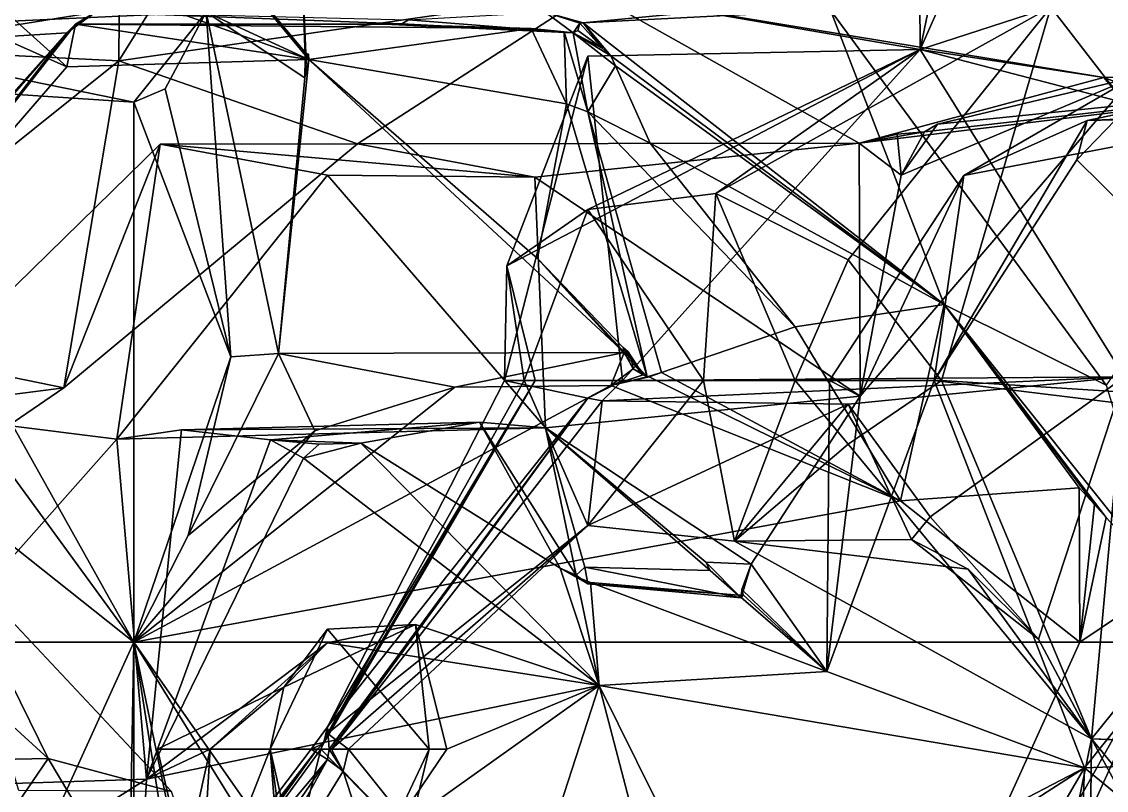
# Model space of a CAD drawing. Extents: x 290083 to 295691, y 4553739 to 4561622.
# Drawn here: x 294214.6 to 294267, y 4559421.6 to 4559458.8 of the extents above; entities that cross this region are included whole.
import ezdxf

# ---------------------------------------------------------------- set-up
doc = ezdxf.new("R2010")
doc.units = 0
doc.layers.add('Au_ppm_Pref_-_0_3', color=7, linetype='CONTINUOUS')

msp = doc.modelspace()

# ---------------------------------------------------------------- linework, layer by layer
at = {"layer": 'Au_ppm_Pref_-_0_3'}
for points in [[(294216.764, 4559468.509, 1909.6), (294203.204, 4559458.349, 1911.947), (294205.066, 4559477.45, 1906.59)], [(294208.914, 4559457.794, 1888.705), (294217.538, 4559476.889, 1888.367), (294218.141, 4559459.278, 1893.995)], [(294217.538, 4559476.889, 1888.367), (294208.914, 4559457.794, 1888.705), (294214.569, 4559461.315, 1882.599)], [(294266.082, 4559475.571, 1864.948), (294258.047, 4559457.473, 1864.958), (294257.948, 4559472.306, 1870.887)], [(294266.082, 4559475.571, 1864.948), (294260.394, 4559468.847, 1859.009), (294258.047, 4559457.473, 1864.958)], [(294219.269, 4559456.923, 1859.777), (294242.122, 4559460.228, 1858.923), (294229.363, 4559473.157, 1860.321)], [(294219.269, 4559456.923, 1859.777), (294229.363, 4559473.157, 1860.321), (294219.362, 4559469.909, 1866.119)], [(294258.047, 4559457.473, 1864.958), (294264.359, 4559459.524, 1872.239), (294257.948, 4559472.306, 1870.887)], [(294216.764, 4559471.068, 1902.593), (294208.349, 4559464.195, 1900.584), (294228.463, 4559456.983, 1901.056)], [(294216.764, 4559471.068, 1902.593), (294228.317, 4559457.294, 1901.12), (294228.221, 4559459.533, 1901.844)], [(294216.764, 4559471.068, 1902.593), (294228.463, 4559456.983, 1901.056), (294228.317, 4559457.294, 1901.12)], [(294219.269, 4559456.923, 1859.777), (294219.362, 4559469.909, 1866.119), (294205.394, 4559457.623, 1864.655)], [(294219.362, 4559469.909, 1866.119), (294210.869, 4559467.614, 1870.887), (294205.394, 4559457.623, 1864.655)], [(294258.047, 4559457.473, 1864.958), (294260.394, 4559468.847, 1859.009), (294242.122, 4559460.228, 1858.923)], [(294223.492, 4559459.278, 1907.99), (294203.204, 4559458.349, 1911.947), (294216.764, 4559468.509, 1909.6)], [(294216.764, 4559456.63, 1895.527), (294228.463, 4559456.983, 1901.056), (294208.349, 4559464.195, 1900.584)], [(294216.764, 4559456.63, 1895.527), (294208.349, 4559464.195, 1900.584), (294210.8, 4559459.278, 1897.456)], [(294219.269, 4559456.923, 1859.777), (294230.823, 4559452.912, 1853.404), (294242.122, 4559460.228, 1858.923)], [(294255.085, 4559452.944, 1853.503), (294242.122, 4559460.228, 1858.923), (294230.823, 4559452.912, 1853.404)], [(294258.047, 4559457.473, 1864.958), (294242.122, 4559460.228, 1858.923), (294266.928, 4559456.116, 1859.301)], [(294266.928, 4559456.116, 1859.301), (294242.122, 4559460.228, 1858.923), (294255.085, 4559452.944, 1853.503)], [(294267.049, 4559441.239, 1888.59), (294253.71, 4559459.375, 1888.442), (294280.169, 4559460.231, 1887.443)], [(294223.492, 4559459.278, 1907.99), (294228.203, 4559459.525, 1901.983), (294228.294, 4559457.061, 1901.291)], [(294228.294, 4559457.061, 1901.291), (294228.203, 4559459.525, 1901.983), (294228.221, 4559459.533, 1901.844)], [(294228.317, 4559457.294, 1901.12), (294228.294, 4559457.061, 1901.291), (294228.221, 4559459.533, 1901.844)], [(294241.741, 4559458.763, 1894.199), (294239.903, 4559459.278, 1893.674), (294250.479, 4559459.601, 1890.058)], [(294253.71, 4559459.375, 1888.442), (294241.741, 4559458.763, 1894.199), (294250.479, 4559459.601, 1890.058)], [(294241.741, 4559458.763, 1894.199), (294253.71, 4559459.375, 1888.442), (294259.209, 4559445.14, 1895.866)], [(294264.359, 4559459.524, 1872.239), (294258.047, 4559457.473, 1864.958), (294248.164, 4559450.507, 1870.887)], [(294264.359, 4559459.524, 1872.239), (294248.164, 4559450.507, 1870.887), (294254.561, 4559447.301, 1872.834)], [(294267.049, 4559441.239, 1888.59), (294259.209, 4559445.14, 1895.866), (294253.71, 4559459.375, 1888.442)], [(294264.359, 4559459.524, 1872.239), (294254.561, 4559447.301, 1872.834), (294259.075, 4559441.46, 1873.015)], [(294264.359, 4559459.524, 1872.239), (294259.075, 4559441.46, 1873.015), (294279.317, 4559440.177, 1873.055)], [(294264.359, 4559459.524, 1872.239), (294279.317, 4559440.177, 1873.055), (294292.248, 4559458.869, 1871.422)], [(294203.204, 4559458.349, 1911.947), (294223.492, 4559459.278, 1907.99), (294220, 4559454.925, 1909.151)], [(294204.486, 4559442.443, 1894.205), (294216.764, 4559456.63, 1895.527), (294210.8, 4559459.278, 1897.456)], [(294208.914, 4559457.794, 1888.705), (294218.141, 4559459.278, 1893.995), (294216.764, 4559458.285, 1894.314)], [(294218.141, 4559459.278, 1893.995), (294217.175, 4559458.696, 1894.645), (294216.764, 4559458.285, 1894.314)], [(294217.175, 4559458.696, 1894.645), (294218.141, 4559459.278, 1893.995), (294232.969, 4559458.715, 1894.588)], [(294232.969, 4559458.715, 1894.588), (294218.141, 4559459.278, 1893.995), (294233.294, 4559458.911, 1894.369)], [(294220, 4559454.925, 1909.151), (294223.492, 4559459.278, 1907.99), (294221.51, 4559455.567, 1908.791)], [(294221.51, 4559455.567, 1908.791), (294223.492, 4559459.278, 1907.99), (294224.695, 4559442.608, 1906.665)], [(294228.294, 4559457.061, 1901.291), (294228.269, 4559456.099, 1901.486), (294223.492, 4559459.278, 1907.99)], [(294228.269, 4559456.099, 1901.486), (294226.996, 4559442.764, 1905.551), (294223.492, 4559459.278, 1907.99)], [(294224.695, 4559442.608, 1906.665), (294223.492, 4559459.278, 1907.99), (294226.996, 4559442.764, 1905.551)], [(294233.294, 4559458.911, 1894.369), (294241.257, 4559458.28, 1894.645), (294232.969, 4559458.715, 1894.588)], [(294239.903, 4559459.278, 1893.674), (294241.257, 4559458.28, 1894.645), (294233.294, 4559458.911, 1894.369)], [(294239.903, 4559459.278, 1893.674), (294241.579, 4559458.743, 1894.286), (294241.257, 4559458.28, 1894.645)], [(294241.579, 4559458.743, 1894.286), (294239.903, 4559459.278, 1893.674), (294241.741, 4559458.763, 1894.199)], [(294204.829, 4559455.918, 1911.916), (294203.204, 4559458.349, 1911.947), (294220, 4559454.925, 1909.151)], [(294216.764, 4559458.285, 1894.314), (294217.175, 4559458.696, 1894.645), (294204.486, 4559442.443, 1894.205)], [(294204.486, 4559442.443, 1894.205), (294217.175, 4559458.696, 1894.645), (294216.764, 4559456.63, 1895.527)], [(294216.764, 4559456.63, 1895.527), (294217.175, 4559458.696, 1894.645), (294228.463, 4559456.983, 1901.056)], [(294232.119, 4559458.7, 1894.645), (294217.175, 4559458.696, 1894.645), (294232.969, 4559458.715, 1894.588)], [(294239.229, 4559458.48, 1895.474), (294217.175, 4559458.696, 1894.645), (294232.119, 4559458.7, 1894.645)], [(294228.463, 4559456.983, 1901.056), (294217.175, 4559458.696, 1894.645), (294239.229, 4559458.48, 1895.474)], [(294228.463, 4559456.983, 1901.056), (294239.229, 4559458.48, 1895.474), (294240.937, 4559454.852, 1896.564)], [(294232.969, 4559458.715, 1894.588), (294241.257, 4559458.28, 1894.645), (294232.119, 4559458.7, 1894.645)], [(294232.119, 4559458.7, 1894.645), (294240.813, 4559458.326, 1894.844), (294239.229, 4559458.48, 1895.474)], [(294241.257, 4559458.28, 1894.645), (294240.813, 4559458.326, 1894.844), (294232.119, 4559458.7, 1894.645)], [(294239.229, 4559458.48, 1895.474), (294240.813, 4559458.326, 1894.844), (294240.937, 4559454.852, 1896.564)], [(294240.937, 4559454.852, 1896.564), (294240.813, 4559458.326, 1894.844), (294241.962, 4559454.463, 1896.25)], [(294241.257, 4559458.28, 1894.645), (294241.962, 4559454.463, 1896.25), (294240.813, 4559458.326, 1894.844)], [(294241.579, 4559458.743, 1894.286), (294241.482, 4559458.389, 1894.575), (294241.257, 4559458.28, 1894.645)], [(294241.257, 4559458.28, 1894.645), (294241.482, 4559458.389, 1894.575), (294242.663, 4559457.529, 1894.645)], [(294241.579, 4559458.743, 1894.286), (294242.663, 4559457.529, 1894.645), (294241.482, 4559458.389, 1894.575)], [(294241.579, 4559458.743, 1894.286), (294241.741, 4559458.763, 1894.199), (294242.663, 4559457.529, 1894.645)], [(294242.663, 4559457.529, 1894.645), (294241.741, 4559458.763, 1894.199), (294243.084, 4559457.165, 1894.71)], [(294241.741, 4559458.763, 1894.199), (294259.209, 4559445.14, 1895.866), (294243.084, 4559457.165, 1894.71)], [(294205.932, 4559445.826, 1893.345), (294216.764, 4559458.285, 1894.314), (294204.486, 4559442.443, 1894.205)], [(294205.394, 4559445.591, 1893.077), (294216.764, 4559458.285, 1894.314), (294205.932, 4559445.826, 1893.345)], [(294208.914, 4559457.794, 1888.705), (294216.764, 4559458.285, 1894.314), (294205.394, 4559445.591, 1893.077)], [(294241.257, 4559458.28, 1894.645), (294243.084, 4559457.165, 1894.71), (294243.294, 4559456.687, 1894.88)], [(294241.257, 4559458.28, 1894.645), (294243.294, 4559456.687, 1894.88), (294241.962, 4559454.463, 1896.25)], [(294241.257, 4559458.28, 1894.645), (294242.663, 4559457.529, 1894.645), (294243.084, 4559457.165, 1894.71)], [(294203.002, 4559443.906, 1858.819), (294219.269, 4559456.923, 1859.777), (294205.394, 4559457.623, 1864.655)], [(294228.317, 4559457.294, 1901.12), (294228.269, 4559456.099, 1901.486), (294228.294, 4559457.061, 1901.291)], [(294228.317, 4559457.294, 1901.12), (294228.358, 4559457.031, 1901.202), (294228.269, 4559456.099, 1901.486)], [(294228.317, 4559457.294, 1901.12), (294228.463, 4559456.983, 1901.056), (294228.446, 4559457.245, 1901.139)], [(294228.317, 4559457.294, 1901.12), (294228.446, 4559457.245, 1901.139), (294228.358, 4559457.031, 1901.202)], [(294258.047, 4559457.473, 1864.958), (294238.038, 4559447.009, 1864.948), (294241.962, 4559449.728, 1867.704)], [(294258.047, 4559457.473, 1864.958), (294241.962, 4559457.142, 1859.721), (294238.038, 4559447.009, 1864.948)], [(294248.164, 4559450.507, 1870.887), (294258.047, 4559457.473, 1864.958), (294241.962, 4559449.728, 1867.704)], [(294258.047, 4559457.473, 1864.958), (294243.647, 4559441.46, 1864.154), (294241.962, 4559457.142, 1859.721)], [(294258.047, 4559457.473, 1864.958), (294267.922, 4559441.638, 1866.114), (294243.647, 4559441.46, 1864.154)], [(294267.922, 4559441.638, 1866.114), (294258.047, 4559457.473, 1864.958), (294275.303, 4559452.975, 1864.948)], [(294275.303, 4559452.975, 1864.948), (294258.047, 4559457.473, 1864.958), (294266.928, 4559456.116, 1859.301)], [(294219.269, 4559456.923, 1859.777), (294203.002, 4559443.906, 1858.819), (294216.612, 4559441.117, 1853.231)], [(294219.269, 4559456.923, 1859.777), (294216.612, 4559441.117, 1853.231), (294230.823, 4559452.912, 1853.404)], [(294228.463, 4559456.983, 1901.056), (294226.996, 4559442.764, 1905.551), (294228.269, 4559456.099, 1901.486)], [(294228.463, 4559456.983, 1901.056), (294243.716, 4559442.813, 1901.476), (294226.996, 4559442.764, 1905.551)], [(294228.463, 4559456.983, 1901.056), (294228.269, 4559456.099, 1901.486), (294228.358, 4559457.031, 1901.202)], [(294228.463, 4559456.983, 1901.056), (294228.358, 4559457.031, 1901.202), (294228.446, 4559457.245, 1901.139)], [(294228.463, 4559456.983, 1901.056), (294240.937, 4559454.852, 1896.564), (294239.531, 4559447.357, 1901.025)], [(294228.463, 4559456.983, 1901.056), (294239.531, 4559447.357, 1901.025), (294243.716, 4559442.813, 1901.476)], [(294238.038, 4559447.009, 1864.948), (294241.962, 4559457.142, 1859.721), (294237.929, 4559441.46, 1863.047)], [(294241.962, 4559457.142, 1859.721), (294243.647, 4559441.46, 1864.154), (294237.929, 4559441.46, 1863.047)], [(294259.209, 4559445.14, 1895.866), (294243.294, 4559456.687, 1894.88), (294243.084, 4559457.165, 1894.71)], [(294243.294, 4559456.687, 1894.88), (294244.973, 4559452.945, 1896.206), (294241.962, 4559454.463, 1896.25)], [(294259.209, 4559445.14, 1895.866), (294244.973, 4559452.945, 1896.206), (294243.294, 4559456.687, 1894.88)], [(294283.431, 4559456.355, 1853.069), (294255.085, 4559452.944, 1853.503), (294258.255, 4559453.482, 1852.854)], [(294255.085, 4559452.944, 1853.503), (294283.431, 4559456.355, 1853.069), (294266.928, 4559456.116, 1859.301)], [(294283.431, 4559456.355, 1853.069), (294258.255, 4559453.482, 1852.854), (294258.88, 4559453.854, 1851.698)], [(294283.431, 4559456.355, 1853.069), (294258.88, 4559453.854, 1851.698), (294268.34, 4559456.123, 1847.196)], [(294283.431, 4559456.355, 1853.069), (294279.894, 4559440.758, 1859.015), (294266.928, 4559456.116, 1859.301)], [(294204.829, 4559455.918, 1911.916), (294220, 4559428.816, 1906.658), (294200.749, 4559455.182, 1912.564)], [(294220, 4559454.925, 1909.151), (294220, 4559428.816, 1906.658), (294204.829, 4559455.918, 1911.916)], [(294257.115, 4559451.393, 1851.458), (294255.146, 4559440.708, 1846.985), (294268.34, 4559456.123, 1847.196)], [(294260.148, 4559451.377, 1841.191), (294268.34, 4559456.123, 1847.196), (294255.146, 4559440.708, 1846.985)], [(294258.88, 4559453.854, 1851.698), (294257.115, 4559451.393, 1851.458), (294268.34, 4559456.123, 1847.196)], [(294260.148, 4559451.377, 1841.191), (294276.373, 4559454.488, 1841.191), (294268.34, 4559456.123, 1847.196)], [(294266.928, 4559456.116, 1859.301), (294279.894, 4559440.758, 1859.015), (294275.303, 4559452.975, 1864.948)], [(294220, 4559428.816, 1906.658), (294191.204, 4559451.671, 1913.909), (294200.749, 4559455.182, 1912.564)], [(294221.51, 4559455.567, 1908.791), (294224.695, 4559442.608, 1906.665), (294220, 4559454.925, 1909.151)], [(294224.695, 4559442.608, 1906.665), (294220, 4559428.816, 1906.658), (294220, 4559454.925, 1909.151)], [(294239.531, 4559447.357, 1901.025), (294240.937, 4559454.852, 1896.564), (294244.838, 4559441.642, 1901.252)], [(294240.937, 4559454.852, 1896.564), (294241.962, 4559454.463, 1896.25), (294244.838, 4559441.642, 1901.252)], [(294245.525, 4559441.845, 1900.999), (294241.962, 4559454.463, 1896.25), (294251.999, 4559444.057, 1898.477)], [(294241.962, 4559454.463, 1896.25), (294244.973, 4559452.945, 1896.206), (294251.999, 4559444.057, 1898.477)], [(294241.962, 4559454.463, 1896.25), (294245.525, 4559441.845, 1900.999), (294244.838, 4559441.642, 1901.252)], [(294276.373, 4559454.488, 1841.191), (294260.148, 4559451.377, 1841.191), (294266.114, 4559454.044, 1837.489)], [(294268.346, 4559454.509, 1837.4), (294276.373, 4559454.488, 1841.191), (294266.114, 4559454.044, 1837.489)], [(294266.114, 4559454.044, 1837.489), (294267.498, 4559454.068, 1836.829), (294268.346, 4559454.509, 1837.4)], [(294257.115, 4559451.393, 1851.458), (294258.88, 4559453.854, 1851.698), (294258.255, 4559453.482, 1852.854)], [(294266.114, 4559454.044, 1837.489), (294258.717, 4559441.46, 1837.211), (294265.627, 4559452.142, 1836.907)], [(294260.148, 4559451.377, 1841.191), (294258.717, 4559441.46, 1837.211), (294266.114, 4559454.044, 1837.489)], [(294267.498, 4559454.068, 1836.829), (294265.627, 4559452.142, 1836.907), (294278.96, 4559438.982, 1836.454)], [(294267.498, 4559454.068, 1836.829), (294266.114, 4559454.044, 1837.489), (294265.627, 4559452.142, 1836.907)], [(294258.255, 4559453.482, 1852.854), (294255.085, 4559452.944, 1853.503), (294256.923, 4559453.385, 1852.629)], [(294255.085, 4559452.944, 1853.503), (294257.115, 4559451.393, 1851.458), (294256.923, 4559453.385, 1852.629)], [(294258.255, 4559453.482, 1852.854), (294256.923, 4559453.385, 1852.629), (294257.115, 4559451.393, 1851.458)], [(294208.098, 4559440.009, 1847.13), (294221.279, 4559452.892, 1847.13), (294216.612, 4559441.117, 1853.231)], [(294221.279, 4559452.892, 1847.13), (294208.098, 4559440.009, 1847.13), (294219.17, 4559438.633, 1842.543)], [(294221.279, 4559452.892, 1847.13), (294230.823, 4559452.912, 1853.404), (294216.612, 4559441.117, 1853.231)], [(294221.279, 4559452.892, 1847.13), (294219.17, 4559438.633, 1842.543), (294229.363, 4559451.388, 1843.821)], [(294221.279, 4559452.892, 1847.13), (294239.394, 4559451.293, 1848.581), (294230.823, 4559452.912, 1853.404)], [(294239.394, 4559451.293, 1848.581), (294221.279, 4559452.892, 1847.13), (294229.363, 4559451.388, 1843.821)], [(294255.085, 4559452.944, 1853.503), (294230.823, 4559452.912, 1853.404), (294239.394, 4559451.293, 1848.581)], [(294255.085, 4559452.944, 1853.503), (294239.394, 4559451.293, 1848.581), (294255.146, 4559440.708, 1846.985)], [(294259.209, 4559445.14, 1895.866), (294251.999, 4559444.057, 1898.477), (294244.973, 4559452.945, 1896.206)], [(294255.085, 4559452.944, 1853.503), (294255.146, 4559440.708, 1846.985), (294257.115, 4559451.393, 1851.458)], [(294265.627, 4559452.142, 1836.907), (294258.717, 4559441.46, 1837.211), (294278.96, 4559438.982, 1836.454)], [(294170, 4559428.816, 1916.379), (294191.204, 4559451.671, 1913.909), (294220, 4559428.816, 1906.658)], [(294229.363, 4559451.388, 1843.821), (294219.17, 4559438.633, 1842.543), (294239.913, 4559439.174, 1842.32)], [(294239.394, 4559451.293, 1848.581), (294229.363, 4559451.388, 1843.821), (294239.913, 4559439.174, 1842.32)], [(294255.146, 4559440.708, 1846.985), (294239.394, 4559451.293, 1848.581), (294239.913, 4559439.174, 1842.32)], [(294253.655, 4559441.46, 1841.191), (294260.148, 4559451.377, 1841.191), (294255.146, 4559440.708, 1846.985)], [(294260.148, 4559451.377, 1841.191), (294253.655, 4559441.46, 1841.191), (294258.717, 4559441.46, 1837.211)], [(294241.962, 4559449.728, 1867.704), (294247.554, 4559441.46, 1870.887), (294248.164, 4559450.507, 1870.887)], [(294248.164, 4559450.507, 1870.887), (294247.554, 4559441.46, 1870.887), (294251.989, 4559441.46, 1872.1)], [(294248.164, 4559450.507, 1870.887), (294251.989, 4559441.46, 1872.1), (294254.561, 4559447.301, 1872.834)], [(294238.038, 4559447.009, 1864.948), (294238.883, 4559441.46, 1866.399), (294241.962, 4559449.728, 1867.704)], [(294241.962, 4559449.728, 1867.704), (294238.883, 4559441.46, 1866.399), (294247.554, 4559441.46, 1870.887)], [(294243.716, 4559442.813, 1901.476), (294239.531, 4559447.357, 1901.025), (294243.673, 4559443.064, 1901.367)], [(294239.531, 4559447.357, 1901.025), (294244.633, 4559441.736, 1901.307), (294243.673, 4559443.064, 1901.367)], [(294244.633, 4559441.736, 1901.307), (294239.531, 4559447.357, 1901.025), (294244.838, 4559441.642, 1901.252)], [(294259.075, 4559441.46, 1873.015), (294254.561, 4559447.301, 1872.834), (294251.989, 4559441.46, 1872.1)], [(294238.038, 4559447.009, 1864.948), (294237.929, 4559441.46, 1863.047), (294239.412, 4559441.46, 1864.948)], [(294238.038, 4559447.009, 1864.948), (294239.412, 4559441.46, 1864.948), (294238.883, 4559441.46, 1866.399)], [(294259.209, 4559445.14, 1895.866), (294257.097, 4559435.653, 1897.944), (294251.999, 4559444.057, 1898.477)], [(294259.209, 4559445.14, 1895.866), (294265.73, 4559436.269, 1895.866), (294257.097, 4559435.653, 1897.944)], [(294265.73, 4559436.269, 1895.866), (294259.209, 4559445.14, 1895.866), (294266.475, 4559435.464, 1895.642)], [(294266.475, 4559435.464, 1895.642), (294259.209, 4559445.14, 1895.866), (294267.047, 4559434.846, 1895.47)], [(294267.047, 4559434.846, 1895.47), (294259.209, 4559445.14, 1895.866), (294270, 4559431.654, 1894.583)], [(294270, 4559431.654, 1894.583), (294259.209, 4559445.14, 1895.866), (294267.049, 4559441.239, 1888.59)], [(294216.612, 4559441.117, 1853.231), (294203.002, 4559443.906, 1858.819), (294201.912, 4559431.072, 1851.654)], [(294251.999, 4559444.057, 1898.477), (294257.097, 4559435.653, 1897.944), (294245.525, 4559441.845, 1900.999)], [(294224.695, 4559442.608, 1906.665), (294222.619, 4559433.971, 1906.419), (294220, 4559428.816, 1906.658)], [(294224.695, 4559442.608, 1906.665), (294226.996, 4559442.764, 1905.551), (294222.619, 4559433.971, 1906.419)], [(294226.996, 4559442.764, 1905.551), (294228.753, 4559439.029, 1905.191), (294222.619, 4559433.971, 1906.419)], [(294243.716, 4559442.813, 1901.476), (294235.524, 4559441.138, 1903.503), (294226.996, 4559442.764, 1905.551)], [(294235.524, 4559441.138, 1903.503), (294228.753, 4559439.029, 1905.191), (294226.996, 4559442.764, 1905.551)], [(294243.716, 4559442.813, 1901.476), (294243.076, 4559441.226, 1901.661), (294235.524, 4559441.138, 1903.503)], [(294244.156, 4559442.028, 1901.439), (294243.076, 4559441.226, 1901.661), (294243.716, 4559442.813, 1901.476)], [(294243.673, 4559443.064, 1901.367), (294243.92, 4559442.843, 1901.403), (294243.716, 4559442.813, 1901.476)], [(294243.673, 4559443.064, 1901.367), (294244.633, 4559441.736, 1901.307), (294244.597, 4559441.811, 1901.32)], [(294243.673, 4559443.064, 1901.367), (294244.061, 4559442.628, 1901.385), (294243.92, 4559442.843, 1901.403)], [(294243.673, 4559443.064, 1901.367), (294244.597, 4559441.811, 1901.32), (294244.061, 4559442.628, 1901.385)], [(294244.061, 4559442.628, 1901.385), (294243.716, 4559442.813, 1901.476), (294243.92, 4559442.843, 1901.403)], [(294244.061, 4559442.628, 1901.385), (294244.156, 4559442.028, 1901.439), (294243.716, 4559442.813, 1901.476)], [(294244.597, 4559441.811, 1901.32), (294244.156, 4559442.028, 1901.439), (294244.061, 4559442.628, 1901.385)], [(294242.65, 4559440.486, 1864.948), (294267.922, 4559441.638, 1866.114), (294254.561, 4559440.312, 1870.505)], [(294242.65, 4559440.486, 1864.948), (294243.647, 4559441.46, 1864.154), (294267.922, 4559441.638, 1866.114)], [(294243.076, 4559441.226, 1901.661), (294244.156, 4559442.028, 1901.439), (294244.633, 4559441.736, 1901.307)], [(294243.076, 4559441.226, 1901.661), (294244.633, 4559441.736, 1901.307), (294244.838, 4559441.642, 1901.252)], [(294243.076, 4559441.226, 1901.661), (294244.838, 4559441.642, 1901.252), (294244.937, 4559441.644, 1901.228)], [(294243.076, 4559441.226, 1901.661), (294244.937, 4559441.644, 1901.228), (294257.097, 4559435.653, 1897.944)], [(294244.633, 4559441.736, 1901.307), (294244.156, 4559442.028, 1901.439), (294244.597, 4559441.811, 1901.32)], [(294244.937, 4559441.644, 1901.228), (294244.838, 4559441.642, 1901.252), (294245.525, 4559441.845, 1900.999)], [(294244.937, 4559441.644, 1901.228), (294245.525, 4559441.845, 1900.999), (294257.097, 4559435.653, 1897.944)], [(294267.922, 4559441.638, 1866.114), (294258.522, 4559434.868, 1870.715), (294254.561, 4559440.312, 1870.505)], [(294267.922, 4559441.638, 1866.114), (294263.769, 4559428.963, 1870.655), (294258.522, 4559434.868, 1870.715)], [(294267.922, 4559441.638, 1866.114), (294266.334, 4559424.13, 1871.13), (294263.769, 4559428.963, 1870.655)], [(294266.334, 4559424.13, 1871.13), (294267.922, 4559441.638, 1866.114), (294277.709, 4559423.642, 1864.4)], [(294216.612, 4559441.117, 1853.231), (294201.912, 4559431.072, 1851.654), (294208.098, 4559440.009, 1847.13)], [(294243.076, 4559441.226, 1901.661), (294220, 4559428.816, 1906.658), (294235.524, 4559441.138, 1903.503)], [(294257.097, 4559435.653, 1897.944), (294220, 4559428.816, 1906.658), (294243.076, 4559441.226, 1901.661)], [(294235.524, 4559441.138, 1903.503), (294220, 4559428.816, 1906.658), (294228.753, 4559439.029, 1905.191)], [(294229.363, 4559424.39, 1865.197), (294239.412, 4559441.46, 1864.948), (294229.173, 4559423.909, 1864.948)], [(294229.363, 4559424.71, 1864.592), (294229.173, 4559423.909, 1864.948), (294239.412, 4559441.46, 1864.948)], [(294229.363, 4559424.39, 1865.197), (294241.962, 4559434.447, 1867.286), (294238.883, 4559441.46, 1866.399)], [(294229.363, 4559424.39, 1865.197), (294238.883, 4559441.46, 1866.399), (294239.412, 4559441.46, 1864.948)], [(294229.363, 4559424.71, 1864.592), (294237.929, 4559441.46, 1863.047), (294241.962, 4559440.605, 1864.663)], [(294229.363, 4559424.71, 1864.592), (294239.412, 4559441.46, 1864.948), (294237.929, 4559441.46, 1863.047)], [(294243.647, 4559441.46, 1864.154), (294241.962, 4559440.605, 1864.663), (294237.929, 4559441.46, 1863.047)], [(294241.962, 4559434.447, 1867.286), (294247.554, 4559441.46, 1870.887), (294238.883, 4559441.46, 1866.399)], [(294241.962, 4559434.447, 1867.286), (294249.067, 4559433.69, 1870.887), (294247.554, 4559441.46, 1870.887)], [(294242.65, 4559440.486, 1864.948), (294241.962, 4559440.605, 1864.663), (294243.647, 4559441.46, 1864.154)], [(294249.067, 4559433.69, 1870.887), (294251.989, 4559441.46, 1872.1), (294247.554, 4559441.46, 1870.887)], [(294249.067, 4559433.69, 1870.887), (294254.561, 4559438.385, 1871.912), (294251.989, 4559441.46, 1872.1)], [(294254.561, 4559438.385, 1871.912), (294259.075, 4559441.46, 1873.015), (294251.989, 4559441.46, 1872.1)], [(294253.528, 4559427.388, 1840.429), (294253.655, 4559441.46, 1841.191), (294255.146, 4559440.708, 1846.985)], [(294258.717, 4559441.46, 1837.211), (294253.655, 4559441.46, 1841.191), (294253.528, 4559427.388, 1840.429)], [(294265.99, 4559422.731, 1836.152), (294258.717, 4559441.46, 1837.211), (294253.528, 4559427.388, 1840.429)], [(294259.075, 4559441.46, 1873.015), (294254.561, 4559438.385, 1871.912), (294266.334, 4559424.13, 1871.13)], [(294278.96, 4559438.982, 1836.454), (294258.717, 4559441.46, 1837.211), (294265.99, 4559422.731, 1836.152)], [(294259.075, 4559441.46, 1873.015), (294266.334, 4559424.13, 1871.13), (294279.317, 4559440.177, 1873.055)], [(294229.363, 4559424.71, 1864.592), (294241.962, 4559440.605, 1864.663), (294229.448, 4559423.642, 1864.908)], [(294229.559, 4559423.642, 1864.948), (294229.448, 4559423.642, 1864.908), (294241.962, 4559440.605, 1864.663)], [(294229.559, 4559423.642, 1864.948), (294241.962, 4559440.605, 1864.663), (294242.65, 4559440.486, 1864.948)], [(294229.559, 4559423.642, 1864.948), (294242.65, 4559440.486, 1864.948), (294241.962, 4559434.447, 1867.286)], [(294239.913, 4559439.174, 1842.32), (294249.863, 4559432.585, 1841.871), (294255.146, 4559440.708, 1846.985)], [(294241.962, 4559434.447, 1867.286), (294242.65, 4559440.486, 1864.948), (294254.561, 4559440.312, 1870.505)], [(294249.863, 4559432.585, 1841.871), (294253.528, 4559427.388, 1840.429), (294255.146, 4559440.708, 1846.985)], [(294208.098, 4559440.009, 1847.13), (294204.113, 4559421.649, 1840.838), (294219.17, 4559438.633, 1842.543)], [(294241.962, 4559434.447, 1867.286), (294254.561, 4559440.312, 1870.505), (294249.067, 4559433.69, 1870.887)], [(294254.561, 4559440.312, 1870.505), (294257.617, 4559433.777, 1870.778), (294249.067, 4559433.69, 1870.887)], [(294254.561, 4559440.312, 1870.505), (294258.522, 4559434.868, 1870.715), (294257.617, 4559433.777, 1870.778)], [(294279.317, 4559440.177, 1873.055), (294266.334, 4559424.13, 1871.13), (294291.969, 4559423.235, 1871.743)], [(294239.913, 4559439.174, 1842.32), (294222.298, 4559439.074, 1840.447), (294236.728, 4559439.445, 1840.326)], [(294236.728, 4559439.445, 1840.326), (294222.298, 4559439.074, 1840.447), (294226.61, 4559438.596, 1837.155)], [(294236.728, 4559439.445, 1840.326), (294226.61, 4559438.596, 1837.155), (294230.982, 4559438.426, 1835.557)], [(294236.728, 4559439.445, 1840.326), (294230.982, 4559438.426, 1835.557), (294240.632, 4559432.395, 1837.556)], [(294241.395, 4559432.058, 1837.822), (294236.728, 4559439.445, 1840.326), (294240.632, 4559432.395, 1837.556)], [(294236.728, 4559439.445, 1840.326), (294241.395, 4559432.058, 1837.822), (294239.913, 4559439.174, 1842.32)], [(294239.913, 4559439.174, 1842.32), (294219.17, 4559438.633, 1842.543), (294222.298, 4559439.074, 1840.447)], [(294222.298, 4559439.074, 1840.447), (294219.17, 4559438.633, 1842.543), (294220.612, 4559422.189, 1835.398)], [(294228.753, 4559439.029, 1905.191), (294220, 4559428.816, 1906.658), (294222.619, 4559433.971, 1906.419)], [(294222.298, 4559439.074, 1840.447), (294220.612, 4559422.189, 1835.398), (294226.61, 4559438.596, 1837.155)], [(294247.877, 4559432.28, 1841.214), (294239.913, 4559439.174, 1842.32), (294241.821, 4559432.439, 1838.314)], [(294241.821, 4559432.439, 1838.314), (294239.913, 4559439.174, 1842.32), (294241.395, 4559432.058, 1837.822)], [(294247.667, 4559432.683, 1841.345), (294249.863, 4559432.585, 1841.871), (294239.913, 4559439.174, 1842.32)], [(294247.877, 4559432.28, 1841.214), (294247.667, 4559432.683, 1841.345), (294239.913, 4559439.174, 1842.32)], [(294278.96, 4559438.982, 1836.454), (294265.99, 4559422.731, 1836.152), (294290.762, 4559423.642, 1837.019)], [(294220.612, 4559422.189, 1835.398), (294219.17, 4559438.633, 1842.543), (294204.113, 4559421.649, 1840.838)], [(294226.61, 4559438.596, 1837.155), (294220.612, 4559422.189, 1835.398), (294228.204, 4559437.703, 1835.672)], [(294226.61, 4559438.596, 1837.155), (294228.204, 4559437.703, 1835.672), (294228.967, 4559438.39, 1835.662)], [(294230.982, 4559438.426, 1835.557), (294226.61, 4559438.596, 1837.155), (294228.967, 4559438.39, 1835.662)], [(294228.967, 4559438.39, 1835.662), (294228.204, 4559437.703, 1835.672), (294230.982, 4559438.426, 1835.557)], [(294228.204, 4559437.703, 1835.672), (294242.509, 4559426.713, 1834.443), (294230.982, 4559438.426, 1835.557)], [(294230.982, 4559438.426, 1835.557), (294242.509, 4559426.713, 1834.443), (294240.632, 4559432.395, 1837.556)], [(294254.561, 4559438.385, 1871.912), (294249.067, 4559433.69, 1870.887), (294266.334, 4559424.13, 1871.13)], [(294228.204, 4559437.703, 1835.672), (294220.612, 4559422.189, 1835.398), (294242.509, 4559426.713, 1834.443)], [(294265.766, 4559428.816, 1895.47), (294257.097, 4559435.653, 1897.944), (294265.73, 4559436.269, 1895.866)], [(294266.475, 4559435.464, 1895.642), (294265.766, 4559428.816, 1895.47), (294265.73, 4559436.269, 1895.866)], [(294265.766, 4559428.816, 1895.47), (294220, 4559428.816, 1906.658), (294257.097, 4559435.653, 1897.944)], [(294267.047, 4559434.846, 1895.47), (294265.766, 4559428.816, 1895.47), (294266.475, 4559435.464, 1895.642)], [(294263.769, 4559428.963, 1870.655), (294257.617, 4559433.777, 1870.778), (294258.522, 4559434.868, 1870.715)], [(294270, 4559431.654, 1894.583), (294265.766, 4559428.816, 1895.47), (294267.047, 4559434.846, 1895.47)], [(294229.363, 4559424.39, 1865.197), (294230.381, 4559423.642, 1865.428), (294241.962, 4559434.447, 1867.286)], [(294229.559, 4559423.642, 1864.948), (294241.962, 4559434.447, 1867.286), (294230.381, 4559423.642, 1865.428)], [(294215.853, 4559423.183, 1800.197), (294204.164, 4559433.859, 1802.149), (294192.94, 4559422.712, 1800.573)], [(294215.853, 4559423.183, 1800.197), (294210.916, 4559433.19, 1805.555), (294204.164, 4559433.859, 1802.149)], [(294257.617, 4559433.777, 1870.778), (294260.361, 4559432.339, 1870.813), (294249.067, 4559433.69, 1870.887)], [(294266.334, 4559424.13, 1871.13), (294249.067, 4559433.69, 1870.887), (294260.361, 4559432.339, 1870.813)], [(294257.617, 4559433.777, 1870.778), (294263.769, 4559428.963, 1870.655), (294260.361, 4559432.339, 1870.813)], [(294215.853, 4559423.183, 1800.197), (294221.823, 4559421.586, 1805.555), (294210.916, 4559433.19, 1805.555)], [(294221.823, 4559421.586, 1805.555), (294214.439, 4559421.644, 1810.404), (294210.916, 4559433.19, 1805.555)], [(294249.387, 4559430.959, 1841.191), (294247.667, 4559432.683, 1841.345), (294247.877, 4559432.28, 1841.214)], [(294249.863, 4559432.585, 1841.871), (294247.667, 4559432.683, 1841.345), (294249.387, 4559430.959, 1841.191)], [(294240.632, 4559432.395, 1837.556), (294242.509, 4559426.713, 1834.443), (294241.415, 4559431.962, 1837.762)], [(294241.395, 4559432.058, 1837.822), (294240.632, 4559432.395, 1837.556), (294241.962, 4559431.635, 1837.916)], [(294240.632, 4559432.395, 1837.556), (294241.415, 4559431.962, 1837.762), (294241.962, 4559431.635, 1837.916)], [(294241.821, 4559432.439, 1838.314), (294241.395, 4559432.058, 1837.822), (294241.962, 4559431.635, 1837.916)], [(294249.387, 4559430.959, 1841.191), (294247.877, 4559432.28, 1841.214), (294241.821, 4559432.439, 1838.314)], [(294249.387, 4559430.959, 1841.191), (294241.821, 4559432.439, 1838.314), (294241.962, 4559431.635, 1837.916)], [(294249.418, 4559431.36, 1841.191), (294249.863, 4559432.585, 1841.871), (294249.387, 4559430.959, 1841.191)], [(294249.863, 4559432.585, 1841.871), (294249.418, 4559431.36, 1841.191), (294253.528, 4559427.388, 1840.429)], [(294263.769, 4559428.963, 1870.655), (294266.334, 4559424.13, 1871.13), (294260.361, 4559432.339, 1870.813)], [(294242.086, 4559431.695, 1837.899), (294241.415, 4559431.962, 1837.762), (294242.509, 4559426.713, 1834.443)], [(294241.415, 4559431.962, 1837.762), (294242.086, 4559431.695, 1837.899), (294241.962, 4559431.635, 1837.916)], [(294242.086, 4559431.695, 1837.899), (294249.26, 4559431.083, 1841.022), (294241.962, 4559431.635, 1837.916)], [(294249.26, 4559431.083, 1841.022), (294249.387, 4559430.959, 1841.191), (294241.962, 4559431.635, 1837.916)], [(294253.528, 4559427.388, 1840.429), (294242.086, 4559431.695, 1837.899), (294242.509, 4559426.713, 1834.443)], [(294249.26, 4559431.083, 1841.022), (294242.086, 4559431.695, 1837.899), (294253.528, 4559427.388, 1840.429)], [(294270, 4559428.816, 1894.435), (294265.766, 4559428.816, 1895.47), (294270, 4559431.654, 1894.583)], [(294249.482, 4559431.097, 1841.086), (294249.26, 4559431.083, 1841.022), (294253.528, 4559427.388, 1840.429)], [(294249.387, 4559430.959, 1841.191), (294249.26, 4559431.083, 1841.022), (294249.482, 4559431.097, 1841.086)], [(294249.418, 4559431.36, 1841.191), (294249.387, 4559430.959, 1841.191), (294249.482, 4559431.097, 1841.086)], [(294253.528, 4559427.388, 1840.429), (294249.418, 4559431.36, 1841.191), (294249.482, 4559431.097, 1841.086)], [(294229.363, 4559428.772, 1831.022), (294227.251, 4559426.629, 1829.312), (294233.62, 4559429.662, 1829.312)], [(294233.62, 4559429.662, 1829.312), (294227.251, 4559426.629, 1829.312), (294229.363, 4559429.446, 1827.377)], [(294234.282, 4559423.642, 1826.993), (294233.62, 4559429.662, 1829.312), (294229.363, 4559429.446, 1827.377)], [(294229.363, 4559428.772, 1831.022), (294233.62, 4559429.662, 1829.312), (294242.509, 4559426.713, 1834.443)], [(294234.282, 4559423.642, 1826.993), (294235.141, 4559423.642, 1829.312), (294233.62, 4559429.662, 1829.312)], [(294235.141, 4559423.642, 1829.312), (294242.509, 4559426.713, 1834.443), (294233.62, 4559429.662, 1829.312)], [(294234.282, 4559423.642, 1826.993), (294229.363, 4559429.446, 1827.377), (294226.599, 4559423.642, 1828.009)], [(294227.251, 4559426.629, 1829.312), (294226.599, 4559423.642, 1828.009), (294229.363, 4559429.446, 1827.377)], [(294220, 4559428.816, 1906.658), (294206.838, 4559399.903, 1905.367), (294170, 4559428.816, 1916.379)], [(294220, 4559428.816, 1906.658), (294219.748, 4559414.523, 1904.804), (294206.838, 4559399.903, 1905.367)], [(294220, 4559428.816, 1906.658), (294220, 4559414.077, 1904.695), (294219.748, 4559414.523, 1904.804)], [(294224.793, 4559405.659, 1902.555), (294223.371, 4559407.579, 1903.114), (294220, 4559428.816, 1906.658)], [(294220, 4559428.816, 1906.658), (294223.371, 4559407.579, 1903.114), (294220, 4559414.077, 1904.695)], [(294220, 4559428.816, 1906.658), (294242.645, 4559392.284, 1896.98), (294224.793, 4559405.659, 1902.555)], [(294247.769, 4559389.131, 1895.47), (294242.645, 4559392.284, 1896.98), (294220, 4559428.816, 1906.658)], [(294220, 4559428.816, 1906.658), (294265.766, 4559428.816, 1895.47), (294247.769, 4559389.131, 1895.47)], [(294220.612, 4559422.189, 1835.398), (294223.691, 4559423.642, 1831.986), (294229.363, 4559428.772, 1831.022)], [(294220.612, 4559422.189, 1835.398), (294229.363, 4559428.772, 1831.022), (294242.509, 4559426.713, 1834.443)], [(294223.691, 4559423.642, 1831.986), (294227.251, 4559426.629, 1829.312), (294229.363, 4559428.772, 1831.022)], [(294252.001, 4559389.131, 1894.571), (294247.769, 4559389.131, 1895.47), (294270, 4559428.816, 1894.435)], [(294247.769, 4559389.131, 1895.47), (294265.766, 4559428.816, 1895.47), (294270, 4559428.816, 1894.435)], [(294260.903, 4559391.661, 1892.913), (294252.001, 4559389.131, 1894.571), (294270, 4559428.816, 1894.435)], [(294270, 4559402.717, 1892.008), (294260.903, 4559391.661, 1892.913), (294270, 4559428.816, 1894.435)], [(294253.528, 4559427.388, 1840.429), (294242.509, 4559426.713, 1834.443), (294265.99, 4559422.731, 1836.152)], [(294223.691, 4559423.642, 1831.986), (294221.15, 4559423.642, 1829.312), (294227.251, 4559426.629, 1829.312)], [(294227.251, 4559426.629, 1829.312), (294221.15, 4559423.642, 1829.312), (294226.599, 4559423.642, 1828.009)], [(294242.509, 4559426.713, 1834.443), (294232.314, 4559419.468, 1829.312), (294235.736, 4559405.824, 1832.247)], [(294232.314, 4559419.468, 1829.312), (294242.509, 4559426.713, 1834.443), (294235.141, 4559423.642, 1829.312)], [(294242.509, 4559426.713, 1834.443), (294235.736, 4559405.824, 1832.247), (294247.976, 4559405.824, 1835.251)], [(294265.99, 4559422.731, 1836.152), (294242.509, 4559426.713, 1834.443), (294248.899, 4559413.832, 1835.251)], [(294242.509, 4559426.713, 1834.443), (294247.976, 4559405.824, 1835.251), (294248.899, 4559413.832, 1835.251)], [(294229.173, 4559423.909, 1864.948), (294229.363, 4559424.71, 1864.592), (294228.579, 4559423.642, 1864.578)], [(294229.363, 4559424.71, 1864.592), (294229.448, 4559423.642, 1864.908), (294228.579, 4559423.642, 1864.578)], [(294229.173, 4559423.909, 1864.948), (294229.047, 4559423.642, 1865.097), (294229.363, 4559424.39, 1865.197)], [(294230.381, 4559423.642, 1865.428), (294229.363, 4559424.39, 1865.197), (294229.047, 4559423.642, 1865.097)], [(294229.173, 4559423.909, 1864.948), (294228.579, 4559423.642, 1864.578), (294228.864, 4559423.642, 1864.948)], [(294228.864, 4559423.642, 1864.948), (294229.047, 4559423.642, 1865.097), (294229.173, 4559423.909, 1864.948)], [(294266.178, 4559410.002, 1866.853), (294266.334, 4559424.13, 1871.13), (294262.899, 4559407.326, 1865.071)], [(294277.709, 4559423.642, 1864.4), (294262.899, 4559407.326, 1865.071), (294266.334, 4559424.13, 1871.13)], [(294274.899, 4559408.4, 1868.981), (294266.334, 4559424.13, 1871.13), (294266.178, 4559410.002, 1866.853)], [(294279.608, 4559407.946, 1870.254), (294266.334, 4559424.13, 1871.13), (294274.899, 4559408.4, 1868.981)], [(294291.969, 4559423.235, 1871.743), (294266.334, 4559424.13, 1871.13), (294279.608, 4559407.946, 1870.254)], [(294215.853, 4559423.183, 1800.197), (294192.94, 4559422.712, 1800.573), (294204.139, 4559406.035, 1799.879)], [(294215.853, 4559423.183, 1800.197), (294204.139, 4559406.035, 1799.879), (294228.086, 4559402.666, 1801.27)], [(294221.823, 4559421.586, 1805.555), (294215.853, 4559423.183, 1800.197), (294228.086, 4559402.666, 1801.27)], [(294228.864, 4559423.642, 1864.948), (294216.24, 4559406.565, 1864.948), (294216.764, 4559406.756, 1865.259)], [(294228.864, 4559423.642, 1864.948), (294216.764, 4559408.046, 1864.207), (294216.24, 4559406.565, 1864.948)], [(294228.864, 4559423.642, 1864.948), (294216.764, 4559406.756, 1865.259), (294229.047, 4559423.642, 1865.097)], [(294229.047, 4559423.642, 1865.097), (294216.764, 4559406.756, 1865.259), (294225.851, 4559410.79, 1870.887)], [(294228.864, 4559423.642, 1864.948), (294228.579, 4559423.642, 1864.578), (294216.764, 4559408.046, 1864.207)], [(294229.363, 4559423.13, 1864.777), (294216.764, 4559408.046, 1864.207), (294228.579, 4559423.642, 1864.578)], [(294223.691, 4559423.642, 1831.986), (294220.612, 4559422.189, 1835.398), (294219.735, 4559405.824, 1830.713)], [(294223.691, 4559423.642, 1831.986), (294219.735, 4559405.824, 1830.713), (294223.165, 4559414.877, 1829.312)], [(294223.691, 4559423.642, 1831.986), (294223.165, 4559414.877, 1829.312), (294221.15, 4559423.642, 1829.312)], [(294221.15, 4559423.642, 1829.312), (294223.165, 4559414.877, 1829.312), (294226.599, 4559423.642, 1828.009)], [(294226.599, 4559423.642, 1828.009), (294223.165, 4559414.877, 1829.312), (294227.974, 4559405.824, 1824.027)], [(294229.047, 4559423.642, 1865.097), (294225.851, 4559410.79, 1870.887), (294236.534, 4559415.965, 1870.887)], [(294230.317, 4559407.173, 1823.373), (294234.282, 4559423.642, 1826.993), (294226.599, 4559423.642, 1828.009)], [(294230.317, 4559407.173, 1823.373), (294226.599, 4559423.642, 1828.009), (294228.926, 4559406.442, 1823.373)], [(294226.599, 4559423.642, 1828.009), (294227.974, 4559405.824, 1824.027), (294228.926, 4559406.442, 1823.373)], [(294229.448, 4559423.642, 1864.908), (294229.363, 4559423.13, 1864.777), (294228.579, 4559423.642, 1864.578)], [(294229.047, 4559423.642, 1865.097), (294236.534, 4559415.965, 1870.887), (294230.381, 4559423.642, 1865.428)], [(294230.124, 4559422.565, 1864.948), (294229.363, 4559423.13, 1864.777), (294229.448, 4559423.642, 1864.908)], [(294230.124, 4559422.565, 1864.948), (294229.448, 4559423.642, 1864.908), (294229.559, 4559423.642, 1864.948)], [(294229.559, 4559423.642, 1864.948), (294230.381, 4559423.642, 1865.428), (294230.124, 4559422.565, 1864.948)], [(294230.124, 4559422.565, 1864.948), (294230.381, 4559423.642, 1865.428), (294236.534, 4559415.965, 1870.887)], [(294230.317, 4559407.173, 1823.373), (294232.314, 4559419.468, 1829.312), (294234.282, 4559423.642, 1826.993)], [(294234.282, 4559423.642, 1826.993), (294232.314, 4559419.468, 1829.312), (294235.141, 4559423.642, 1829.312)], [(294262.899, 4559407.326, 1865.071), (294277.709, 4559423.642, 1864.4), (294278.672, 4559414.149, 1860.25)], [(294282.9, 4559408.845, 1833.967), (294290.762, 4559423.642, 1837.019), (294265.99, 4559422.731, 1836.152)], [(294229.363, 4559423.13, 1864.777), (294217.516, 4559405.824, 1864.593), (294216.764, 4559408.046, 1864.207)], [(294229.363, 4559423.13, 1864.777), (294219.82, 4559405.824, 1864.948), (294217.516, 4559405.824, 1864.593)], [(294229.363, 4559423.13, 1864.777), (294230.124, 4559422.565, 1864.948), (294219.82, 4559405.824, 1864.948)], [(294248.899, 4559413.832, 1835.251), (294254.561, 4559415.387, 1838.439), (294265.99, 4559422.731, 1836.152)], [(294254.561, 4559415.387, 1838.439), (294256.103, 4559405.824, 1835.978), (294265.99, 4559422.731, 1836.152)], [(294265.99, 4559422.731, 1836.152), (294256.103, 4559405.824, 1835.978), (294265.342, 4559405.824, 1835.251)], [(294282.9, 4559408.845, 1833.967), (294265.99, 4559422.731, 1836.152), (294265.342, 4559405.824, 1835.251)], [(294201.913, 4559410.436, 1834.748), (294220.612, 4559422.189, 1835.398), (294204.113, 4559421.649, 1840.838)], [(294201.913, 4559410.436, 1834.748), (294219.735, 4559405.824, 1830.713), (294220.612, 4559422.189, 1835.398)], [(294230.124, 4559422.565, 1864.948), (294235.554, 4559405.824, 1867.969), (294219.82, 4559405.824, 1864.948)], [(294230.124, 4559422.565, 1864.948), (294236.534, 4559415.965, 1870.887), (294235.554, 4559405.824, 1867.969)]]:
    msp.add_3dface(points, dxfattribs=at)

doc.saveas('drawing.dxf')
